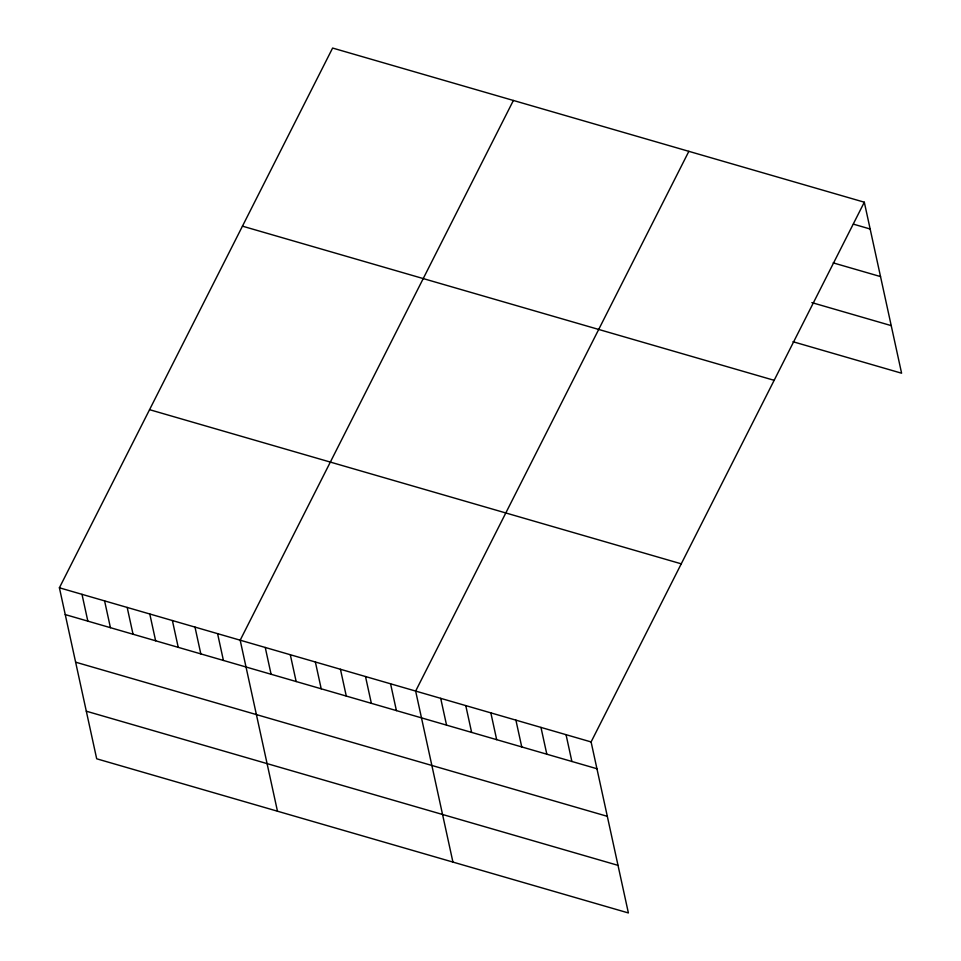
<?xml version="1.0" encoding="UTF-8"?>
<svg xmlns="http://www.w3.org/2000/svg" width="961" height="961" viewBox="0 0 961 961"><rect width="100%" height="100%" fill="white"/><g stroke="black" fill="none" stroke-linecap="round" stroke-linejoin="round"><path stroke-width="1.44" d="M864.311 202.206L591.099 741.94L628.386 912.95L96.689 758.794L59.402 587.784L332.614 48.05L864.311 202.206L901.598 373.216L792.981 341.72M513.39 100.461L240.178 640.206L277.465 811.204M688.857 151.333L415.645 691.079L452.931 862.077M853.452 224.165L870.161 229.006M833.187 262.87L880.54 276.588M811.853 302.607L891.231 325.623M242.448 226.159L774.158 380.316M149.556 409.674L681.265 563.831M59.402 587.784L591.099 741.94M65.24 614.584L596.949 768.74M75.619 662.177L607.328 816.333M86.31 711.2L618.019 865.356M566.041 734.672L571.879 761.472M540.971 727.417L546.821 754.205M515.901 720.149L521.751 746.937M490.843 712.882L496.681 739.67M465.773 705.614L471.623 732.402M440.703 698.347L446.553 725.147M390.574 683.812L396.412 710.611M365.504 676.544L371.354 703.344M340.446 669.276L346.284 696.076M315.376 662.009L321.214 688.809M290.306 654.741L296.156 681.541M265.248 647.474L271.086 674.274M217.582 633.647L223.42 660.447M194.987 627.101L200.825 653.9M172.391 620.542L178.229 647.342M149.784 613.995L155.634 640.795M127.188 607.448L133.038 634.248M104.593 600.889L110.431 627.689M81.997 594.342L87.835 621.142"/></g></svg>
